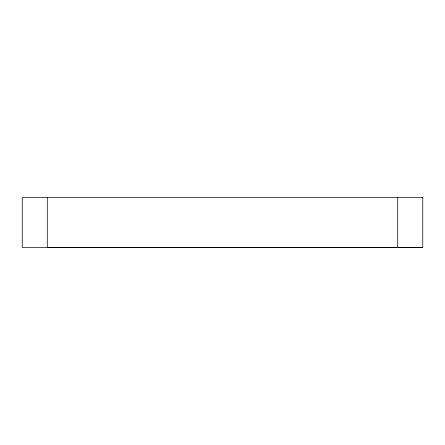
<?xml version="1.0" encoding="UTF-8"?>
<svg xmlns="http://www.w3.org/2000/svg" width="445" height="445" viewBox="0 0 445 445"><rect width="100%" height="100%" fill="white"/><g stroke="black" fill="none" stroke-linecap="round" stroke-linejoin="round"><path stroke-width="0.67" d="M422.75 247.414L47.281 247.531L47.281 197.469M397.719 197.469L397.719 247.414M422.75 197.469L22.25 197.469L22.25 247.531L422.75 247.531L422.75 197.469"/></g></svg>
